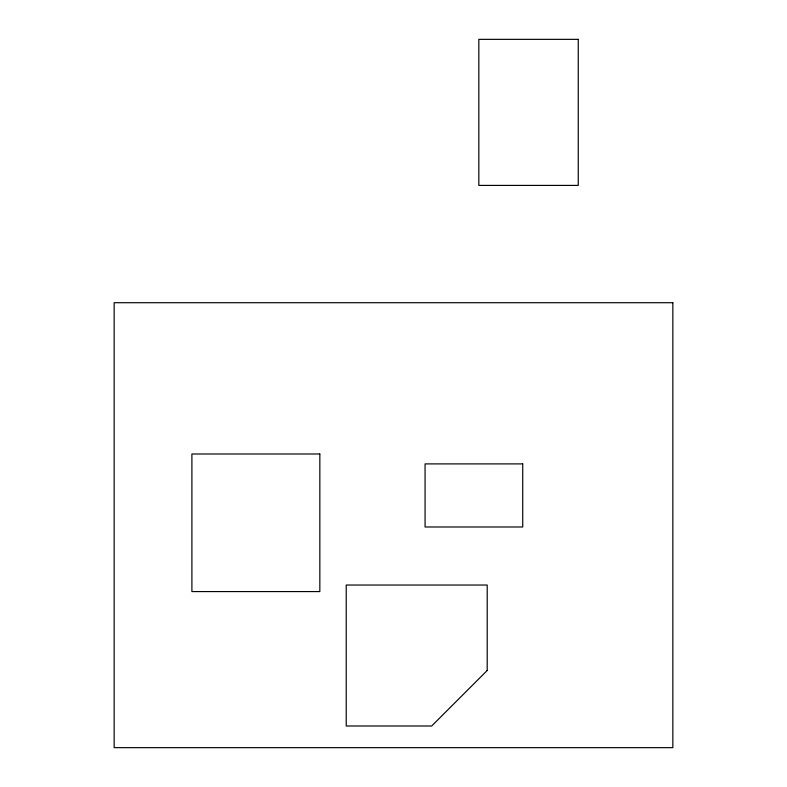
<?xml version="1.0" encoding="UTF-8"?>
<svg xmlns="http://www.w3.org/2000/svg" width="787" height="787" viewBox="0 0 787 787"><rect width="100%" height="100%" fill="white"/><g stroke="black" fill="none" stroke-linecap="round" stroke-linejoin="round"><path stroke-width="1.18" d="M487.202 670.494L431.689 725.998L346.231 725.998L346.231 585.036L487.202 585.036L487.202 670.494M578.248 39.35L478.83 39.35L478.83 185.407L578.248 185.407L578.248 39.35M672.846 302.71L114.154 302.71L114.154 747.65L672.846 747.65L672.846 302.71M319.837 453.991L191.9 453.991L191.9 591.578L319.837 591.578L319.837 453.991M522.725 463.897L425.069 463.897L425.069 526.985L522.725 526.985L522.725 463.897"/></g></svg>
